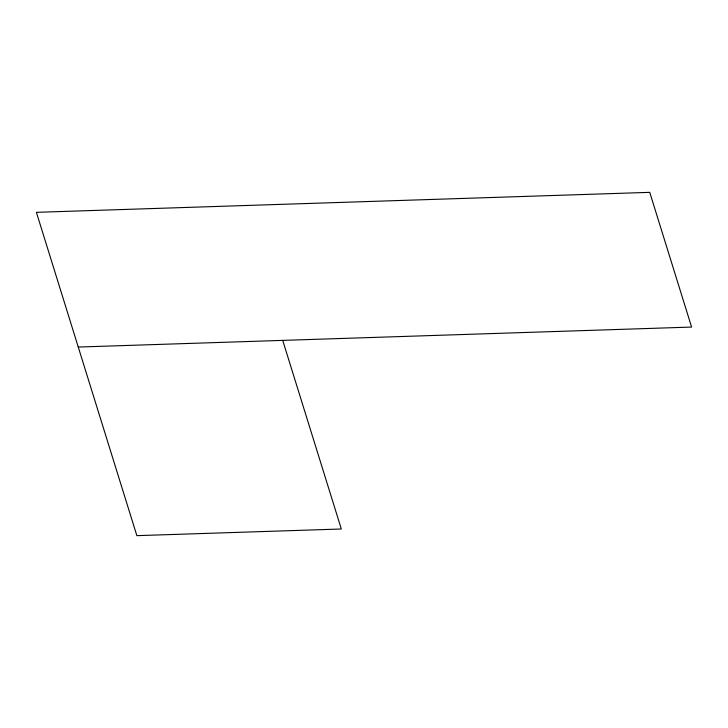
<?xml version="1.0" encoding="UTF-8"?>
<svg xmlns="http://www.w3.org/2000/svg" width="728" height="728" viewBox="0 0 728 728"><rect width="100%" height="100%" fill="white"/><g stroke="black" fill="none" stroke-linecap="round" stroke-linejoin="round"><path stroke-width="1.09" d="M78.26 347.047L691.6 327.063L649.74 192.347L36.4 212.33L136.864 535.653L341.314 528.992L282.71 340.386"/></g></svg>
